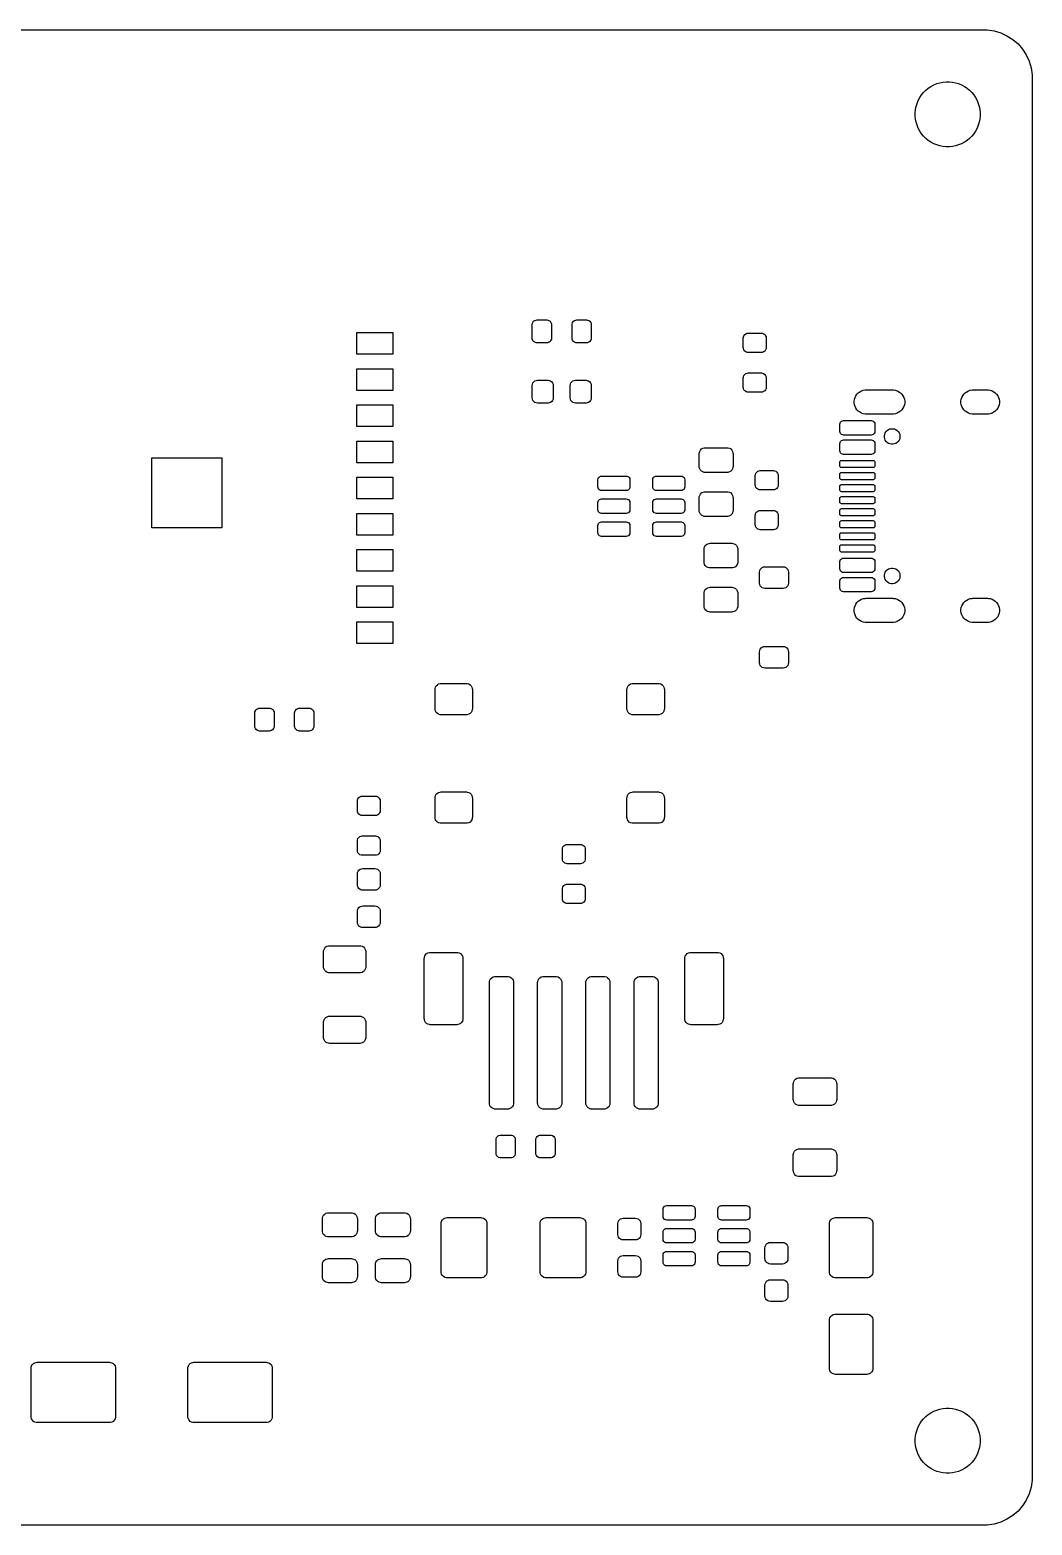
# Model space of a CAD drawing. Header units: millimetres. Extents: x 0 to 80, y 0 to 62.
# Drawn here: x 38.5 to 80, y 0 to 62 of the extents above; entities that cross this region are included whole.
import ezdxf

# ---------------------------------------------------------------- set-up
doc = ezdxf.new("R2010")
doc.units = ezdxf.units.MM
doc.layers.add('MASK_OPEN', color=1, linetype='CONTINUOUS')
doc.layers.add('REFERENCE', color=2, linetype='CONTINUOUS')

msp = doc.modelspace()

# ---------------------------------------------------------------- linework, layer by layer
at = {"layer": 'MASK_OPEN'}
for points in [[(76.6981, 59.8354), (76.828, 59.8095), (76.9548, 59.7711), (77.0772, 59.7204), (77.194, 59.6579), (77.3042, 59.5843), (77.4066, 59.5003), (77.5003, 59.4066), (77.5843, 59.3042), (77.6579, 59.194), (77.7204, 59.0772), (77.7711, 58.9548), (77.8095, 58.828), (77.8354, 58.6981), (77.8484, 58.5662), (77.8484, 58.4338), (77.8354, 58.3019), (77.8095, 58.172), (77.7711, 58.0452), (77.7204, 57.9228), (77.6579, 57.806), (77.5843, 57.6958), (77.5003, 57.5934), (77.4066, 57.4997), (77.3042, 57.4157), (77.194, 57.3421), (77.0772, 57.2796), (76.9548, 57.2289), (76.828, 57.1905), (76.6981, 57.1646), (76.5662, 57.1516), (76.4338, 57.1516), (76.3019, 57.1646), (76.172, 57.1905), (76.0452, 57.2289), (75.9228, 57.2796), (75.806, 57.3421), (75.6958, 57.4157), (75.5934, 57.4997), (75.4997, 57.5934), (75.4157, 57.6958), (75.3421, 57.806), (75.2796, 57.9228), (75.2289, 58.0452), (75.1905, 58.172), (75.1646, 58.3019), (75.1516, 58.4338), (75.1516, 58.5662), (75.1646, 58.6981), (75.1905, 58.828), (75.2289, 58.9548), (75.2796, 59.0772), (75.3421, 59.194), (75.4157, 59.3042), (75.4997, 59.4066), (75.5934, 59.5003), (75.6958, 59.5843), (75.806, 59.6579), (75.9228, 59.7204), (76.0452, 59.7711), (76.172, 59.8095), (76.3019, 59.8354), (76.4338, 59.8484), (76.5662, 59.8484)], [(59.9175, 49.9704), (59.9709, 49.9505), (60.0164, 49.9164), (60.0505, 49.8709), (60.0704, 49.8175), (60.075, 49.775), (60.075, 49.225), (60.0704, 49.1825), (60.0505, 49.1291), (60.0164, 49.0836), (59.9709, 49.0495), (59.9175, 49.0296), (59.875, 49.025), (59.475, 49.025), (59.4325, 49.0296), (59.3792, 49.0495), (59.3336, 49.0836), (59.2995, 49.1291), (59.2796, 49.1825), (59.275, 49.225), (59.275, 49.775), (59.2796, 49.8175), (59.2995, 49.8709), (59.3336, 49.9164), (59.3792, 49.9505), (59.4325, 49.9704), (59.475, 49.975), (59.875, 49.975)], [(61.5675, 49.9704), (61.6208, 49.9505), (61.6664, 49.9164), (61.7005, 49.8709), (61.7204, 49.8175), (61.725, 49.775), (61.725, 49.225), (61.7204, 49.1825), (61.7005, 49.1291), (61.6664, 49.0836), (61.6208, 49.0495), (61.5675, 49.0296), (61.525, 49.025), (61.125, 49.025), (61.0825, 49.0296), (61.0291, 49.0495), (60.9836, 49.0836), (60.9495, 49.1291), (60.9296, 49.1825), (60.925, 49.225), (60.925, 49.775), (60.9296, 49.8175), (60.9495, 49.8709), (60.9836, 49.9164), (61.0291, 49.9505), (61.0825, 49.9704), (61.125, 49.975), (61.525, 49.975)], [(53.5, 48.55), (52, 48.55), (52, 49.45), (53.5, 49.45)], [(68.8175, 49.4204), (68.8708, 49.4005), (68.9164, 49.3664), (68.9505, 49.3208), (68.9704, 49.2675), (68.975, 49.225), (68.975, 48.825), (68.9704, 48.7825), (68.9505, 48.7292), (68.9164, 48.6836), (68.8708, 48.6495), (68.8175, 48.6296), (68.775, 48.625), (68.225, 48.625), (68.1825, 48.6296), (68.1292, 48.6495), (68.0836, 48.6836), (68.0495, 48.7292), (68.0296, 48.7825), (68.025, 48.825), (68.025, 49.225), (68.0296, 49.2675), (68.0495, 49.3208), (68.0836, 49.3664), (68.1292, 49.4005), (68.1825, 49.4204), (68.225, 49.425), (68.775, 49.425)], [(53.5, 47.05), (52, 47.05), (52, 47.95), (53.5, 47.95)], [(68.8175, 47.7704), (68.8708, 47.7505), (68.9164, 47.7164), (68.9505, 47.6709), (68.9704, 47.6175), (68.975, 47.575), (68.975, 47.175), (68.9704, 47.1325), (68.9505, 47.0791), (68.9164, 47.0336), (68.8708, 46.9995), (68.8175, 46.9796), (68.775, 46.975), (68.225, 46.975), (68.1825, 46.9796), (68.1292, 46.9995), (68.0836, 47.0336), (68.0495, 47.0791), (68.0296, 47.1325), (68.025, 47.175), (68.025, 47.575), (68.0296, 47.6175), (68.0495, 47.6709), (68.0836, 47.7164), (68.1292, 47.7505), (68.1825, 47.7704), (68.225, 47.775), (68.775, 47.775)], [(59.983, 47.4688), (60.0385, 47.4469), (60.0859, 47.4109), (60.1219, 47.3635), (60.1438, 47.308), (60.15, 47.2562), (60.15, 46.7438), (60.1438, 46.692), (60.1219, 46.6365), (60.0859, 46.5891), (60.0385, 46.5531), (59.983, 46.5312), (59.9313, 46.525), (59.4938, 46.525), (59.442, 46.5312), (59.3865, 46.5531), (59.3391, 46.5891), (59.3031, 46.6365), (59.2812, 46.692), (59.275, 46.7438), (59.275, 47.2562), (59.2812, 47.308), (59.3031, 47.3635), (59.3391, 47.4109), (59.3865, 47.4469), (59.442, 47.4688), (59.4938, 47.475), (59.9313, 47.475)], [(61.558, 47.4688), (61.6135, 47.4469), (61.6609, 47.4109), (61.6969, 47.3635), (61.7188, 47.308), (61.725, 47.2562), (61.725, 46.7438), (61.7188, 46.692), (61.6969, 46.6365), (61.6609, 46.5891), (61.6135, 46.5531), (61.558, 46.5312), (61.5062, 46.525), (61.0687, 46.525), (61.017, 46.5312), (60.9615, 46.5531), (60.9141, 46.5891), (60.8781, 46.6365), (60.8562, 46.692), (60.85, 46.7438), (60.85, 47.2562), (60.8562, 47.308), (60.8781, 47.3635), (60.9141, 47.4109), (60.9615, 47.4469), (61.017, 47.4688), (61.0687, 47.475), (61.5062, 47.475)], [(74.2592, 47.0685), (74.3367, 47.0562), (74.4113, 47.0319), (74.4812, 46.9963), (74.5447, 46.9502), (74.6002, 46.8947), (74.6463, 46.8312), (74.6819, 46.7613), (74.7062, 46.6867), (74.7185, 46.6092), (74.7185, 46.5308), (74.7062, 46.4533), (74.6819, 46.3787), (74.6463, 46.3088), (74.6002, 46.2453), (74.5447, 46.1898), (74.4812, 46.1437), (74.4113, 46.1081), (74.3367, 46.0838), (74.2592, 46.0715), (74.22, 46.07), (73.12, 46.07), (73.0808, 46.0715), (73.0033, 46.0838), (72.9287, 46.1081), (72.8588, 46.1437), (72.7953, 46.1898), (72.7398, 46.2453), (72.6937, 46.3088), (72.6581, 46.3787), (72.6338, 46.4533), (72.6215, 46.5308), (72.6215, 46.6092), (72.6338, 46.6867), (72.6581, 46.7613), (72.6937, 46.8312), (72.7398, 46.8947), (72.7953, 46.9502), (72.8588, 46.9963), (72.9287, 47.0319), (73.0033, 47.0562), (73.0808, 47.0685), (73.12, 47.07), (74.22, 47.07)], [(78.1892, 47.0685), (78.2667, 47.0562), (78.3413, 47.0319), (78.4112, 46.9963), (78.4747, 46.9502), (78.5302, 46.8947), (78.5763, 46.8312), (78.6119, 46.7613), (78.6362, 46.6867), (78.6485, 46.6092), (78.6485, 46.5308), (78.6362, 46.4533), (78.6119, 46.3787), (78.5763, 46.3088), (78.5302, 46.2453), (78.4747, 46.1898), (78.4112, 46.1437), (78.3413, 46.1081), (78.2667, 46.0838), (78.1892, 46.0715), (78.15, 46.07), (77.55, 46.07), (77.5108, 46.0715), (77.4333, 46.0838), (77.3587, 46.1081), (77.2888, 46.1437), (77.2253, 46.1898), (77.1698, 46.2453), (77.1237, 46.3088), (77.0881, 46.3787), (77.0638, 46.4533), (77.0515, 46.5308), (77.0515, 46.6092), (77.0638, 46.6867), (77.0881, 46.7613), (77.1237, 46.8312), (77.1698, 46.8947), (77.2253, 46.9502), (77.2888, 46.9963), (77.3587, 47.0319), (77.4333, 47.0562), (77.5108, 47.0685), (77.55, 47.07), (78.15, 47.07)], [(53.5, 45.55), (52, 45.55), (52, 46.45), (53.5, 46.45)], [(73.3728, 45.7938), (73.4172, 45.7721), (73.4521, 45.7372), (73.4738, 45.6928), (73.48, 45.65), (73.48, 45.35), (73.4738, 45.3072), (73.4521, 45.2628), (73.4172, 45.2279), (73.3728, 45.2062), (73.33, 45.2), (72.18, 45.2), (72.1372, 45.2062), (72.0928, 45.2279), (72.0579, 45.2628), (72.0362, 45.3072), (72.03, 45.35), (72.03, 45.65), (72.0362, 45.6928), (72.0579, 45.7372), (72.0928, 45.7721), (72.1372, 45.7938), (72.18, 45.8), (73.33, 45.8)], [(74.2943, 45.451), (74.3532, 45.4266), (74.4062, 45.3912), (74.4512, 45.3462), (74.4866, 45.2932), (74.511, 45.2343), (74.5234, 45.1719), (74.5234, 45.1081), (74.511, 45.0457), (74.4866, 44.9868), (74.4512, 44.9338), (74.4062, 44.8888), (74.3532, 44.8534), (74.2943, 44.829), (74.2319, 44.8166), (74.1681, 44.8166), (74.1057, 44.829), (74.0468, 44.8534), (73.9938, 44.8888), (73.9488, 44.9338), (73.9134, 44.9868), (73.889, 45.0457), (73.8766, 45.1081), (73.8766, 45.1719), (73.889, 45.2343), (73.9134, 45.2932), (73.9488, 45.3462), (73.9938, 45.3912), (74.0468, 45.4266), (74.1057, 45.451), (74.1681, 45.4634), (74.2319, 45.4634)], [(53.5, 44.05), (52, 44.05), (52, 44.95), (53.5, 44.95)], [(67.3891, 44.6719), (67.4493, 44.6544), (67.5032, 44.6225), (67.5475, 44.5782), (67.5794, 44.5243), (67.5969, 44.4641), (67.6, 44.425), (67.6, 43.9), (67.5969, 43.8609), (67.5794, 43.8007), (67.5475, 43.7468), (67.5032, 43.7025), (67.4493, 43.6706), (67.3891, 43.6531), (67.35, 43.65), (66.45, 43.65), (66.4109, 43.6531), (66.3507, 43.6706), (66.2968, 43.7025), (66.2525, 43.7468), (66.2206, 43.8007), (66.2031, 43.8609), (66.2, 43.9), (66.2, 44.425), (66.2031, 44.4641), (66.2206, 44.5243), (66.2525, 44.5782), (66.2968, 44.6225), (66.3507, 44.6544), (66.4109, 44.6719), (66.45, 44.675), (67.35, 44.675)], [(73.3728, 44.9938), (73.4172, 44.9721), (73.4521, 44.9372), (73.4738, 44.8928), (73.48, 44.85), (73.48, 44.55), (73.4738, 44.5072), (73.4521, 44.4628), (73.4172, 44.4279), (73.3728, 44.4062), (73.33, 44.4), (72.18, 44.4), (72.1372, 44.4062), (72.0928, 44.4279), (72.0579, 44.4628), (72.0362, 44.5072), (72.03, 44.55), (72.03, 44.85), (72.0362, 44.8928), (72.0579, 44.9372), (72.0928, 44.9721), (72.1372, 44.9938), (72.18, 45), (73.33, 45)], [(46.41, 41.35), (43.51, 41.35), (43.51, 44.25), (46.41, 44.25)], [(73.4337, 44.1443), (73.458, 44.128), (73.4743, 44.1037), (73.48, 44.075), (73.48, 43.925), (73.4743, 43.8963), (73.458, 43.872), (73.4337, 43.8557), (73.405, 43.85), (72.105, 43.85), (72.0763, 43.8557), (72.052, 43.872), (72.0357, 43.8963), (72.03, 43.925), (72.03, 44.075), (72.0357, 44.1037), (72.052, 44.128), (72.0763, 44.1443), (72.105, 44.15), (73.405, 44.15)], [(53.5, 42.55), (52, 42.55), (52, 43.45), (53.5, 43.45)], [(63.2178, 43.4938), (63.2622, 43.4721), (63.2971, 43.4372), (63.3188, 43.3928), (63.325, 43.35), (63.325, 43.05), (63.3188, 43.0072), (63.2971, 42.9628), (63.2622, 42.9279), (63.2178, 42.9062), (63.175, 42.9), (62.15, 42.9), (62.1072, 42.9062), (62.0628, 42.9279), (62.0279, 42.9628), (62.0062, 43.0072), (62, 43.05), (62, 43.35), (62.0062, 43.3928), (62.0279, 43.4372), (62.0628, 43.4721), (62.1072, 43.4938), (62.15, 43.5), (63.175, 43.5)], [(65.4928, 43.4938), (65.5372, 43.4721), (65.5721, 43.4372), (65.5938, 43.3928), (65.6, 43.35), (65.6, 43.05), (65.5938, 43.0072), (65.5721, 42.9628), (65.5372, 42.9279), (65.4928, 42.9062), (65.45, 42.9), (64.425, 42.9), (64.3822, 42.9062), (64.3378, 42.9279), (64.3029, 42.9628), (64.2812, 43.0072), (64.275, 43.05), (64.275, 43.35), (64.2812, 43.3928), (64.3029, 43.4372), (64.3378, 43.4721), (64.3822, 43.4938), (64.425, 43.5), (65.45, 43.5)], [(69.3175, 43.7204), (69.3708, 43.7005), (69.4164, 43.6664), (69.4505, 43.6209), (69.4704, 43.5675), (69.475, 43.525), (69.475, 43.125), (69.4704, 43.0825), (69.4505, 43.0292), (69.4164, 42.9836), (69.3708, 42.9495), (69.3175, 42.9296), (69.275, 42.925), (68.725, 42.925), (68.6825, 42.9296), (68.6292, 42.9495), (68.5836, 42.9836), (68.5495, 43.0292), (68.5296, 43.0825), (68.525, 43.125), (68.525, 43.525), (68.5296, 43.5675), (68.5495, 43.6209), (68.5836, 43.6664), (68.6292, 43.7005), (68.6825, 43.7204), (68.725, 43.725), (69.275, 43.725)], [(73.4337, 43.6443), (73.458, 43.628), (73.4743, 43.6037), (73.48, 43.575), (73.48, 43.425), (73.4743, 43.3963), (73.458, 43.372), (73.4337, 43.3557), (73.405, 43.35), (72.105, 43.35), (72.0763, 43.3557), (72.052, 43.372), (72.0357, 43.3963), (72.03, 43.425), (72.03, 43.575), (72.0357, 43.6037), (72.052, 43.628), (72.0763, 43.6443), (72.105, 43.65), (73.405, 43.65)], [(67.3891, 42.8469), (67.4493, 42.8294), (67.5032, 42.7975), (67.5475, 42.7532), (67.5794, 42.6993), (67.5969, 42.6391), (67.6, 42.6), (67.6, 42.075), (67.5969, 42.0359), (67.5794, 41.9757), (67.5475, 41.9218), (67.5032, 41.8775), (67.4493, 41.8456), (67.3891, 41.8281), (67.35, 41.825), (66.45, 41.825), (66.4109, 41.8281), (66.3507, 41.8456), (66.2968, 41.8775), (66.2525, 41.9218), (66.2206, 41.9757), (66.2031, 42.0359), (66.2, 42.075), (66.2, 42.6), (66.2031, 42.6391), (66.2206, 42.6993), (66.2525, 42.7532), (66.2968, 42.7975), (66.3507, 42.8294), (66.4109, 42.8469), (66.45, 42.85), (67.35, 42.85)], [(73.4337, 43.1443), (73.458, 43.128), (73.4743, 43.1037), (73.48, 43.075), (73.48, 42.925), (73.4743, 42.8963), (73.458, 42.872), (73.4337, 42.8557), (73.405, 42.85), (72.105, 42.85), (72.0763, 42.8557), (72.052, 42.872), (72.0357, 42.8963), (72.03, 42.925), (72.03, 43.075), (72.0357, 43.1037), (72.052, 43.128), (72.0763, 43.1443), (72.105, 43.15), (73.405, 43.15)], [(63.2178, 42.5438), (63.2622, 42.5221), (63.2971, 42.4872), (63.3188, 42.4428), (63.325, 42.4), (63.325, 42.1), (63.3188, 42.0572), (63.2971, 42.0128), (63.2622, 41.9779), (63.2178, 41.9562), (63.175, 41.95), (62.15, 41.95), (62.1072, 41.9562), (62.0628, 41.9779), (62.0279, 42.0128), (62.0062, 42.0572), (62, 42.1), (62, 42.4), (62.0062, 42.4428), (62.0279, 42.4872), (62.0628, 42.5221), (62.1072, 42.5438), (62.15, 42.55), (63.175, 42.55)], [(65.4928, 42.5438), (65.5372, 42.5221), (65.5721, 42.4872), (65.5938, 42.4428), (65.6, 42.4), (65.6, 42.1), (65.5938, 42.0572), (65.5721, 42.0128), (65.5372, 41.9779), (65.4928, 41.9562), (65.45, 41.95), (64.425, 41.95), (64.3822, 41.9562), (64.3378, 41.9779), (64.3029, 42.0128), (64.2812, 42.0572), (64.275, 42.1), (64.275, 42.4), (64.2812, 42.4428), (64.3029, 42.4872), (64.3378, 42.5221), (64.3822, 42.5438), (64.425, 42.55), (65.45, 42.55)], [(73.4337, 42.6443), (73.458, 42.628), (73.4743, 42.6037), (73.48, 42.575), (73.48, 42.425), (73.4743, 42.3963), (73.458, 42.372), (73.4337, 42.3557), (73.405, 42.35), (72.105, 42.35), (72.0763, 42.3557), (72.052, 42.372), (72.0357, 42.3963), (72.03, 42.425), (72.03, 42.575), (72.0357, 42.6037), (72.052, 42.628), (72.0763, 42.6443), (72.105, 42.65), (73.405, 42.65)], [(53.5, 41.05), (52, 41.05), (52, 41.95), (53.5, 41.95)], [(63.2178, 41.5938), (63.2622, 41.5721), (63.2971, 41.5372), (63.3188, 41.4928), (63.325, 41.45), (63.325, 41.15), (63.3188, 41.1072), (63.2971, 41.0628), (63.2622, 41.0279), (63.2178, 41.0062), (63.175, 41), (62.15, 41), (62.1072, 41.0062), (62.0628, 41.0279), (62.0279, 41.0628), (62.0062, 41.1072), (62, 41.15), (62, 41.45), (62.0062, 41.4928), (62.0279, 41.5372), (62.0628, 41.5721), (62.1072, 41.5938), (62.15, 41.6), (63.175, 41.6)], [(65.4928, 41.5938), (65.5372, 41.5721), (65.5721, 41.5372), (65.5938, 41.4928), (65.6, 41.45), (65.6, 41.15), (65.5938, 41.1072), (65.5721, 41.0628), (65.5372, 41.0279), (65.4928, 41.0062), (65.45, 41), (64.425, 41), (64.3822, 41.0062), (64.3378, 41.0279), (64.3029, 41.0628), (64.2812, 41.1072), (64.275, 41.15), (64.275, 41.45), (64.2812, 41.4928), (64.3029, 41.5372), (64.3378, 41.5721), (64.3822, 41.5938), (64.425, 41.6), (65.45, 41.6)], [(69.3175, 42.0704), (69.3708, 42.0505), (69.4164, 42.0164), (69.4505, 41.9708), (69.4704, 41.9175), (69.475, 41.875), (69.475, 41.475), (69.4704, 41.4325), (69.4505, 41.3791), (69.4164, 41.3336), (69.3708, 41.2995), (69.3175, 41.2796), (69.275, 41.275), (68.725, 41.275), (68.6825, 41.2796), (68.6292, 41.2995), (68.5836, 41.3336), (68.5495, 41.3791), (68.5296, 41.4325), (68.525, 41.475), (68.525, 41.875), (68.5296, 41.9175), (68.5495, 41.9708), (68.5836, 42.0164), (68.6292, 42.0505), (68.6825, 42.0704), (68.725, 42.075), (69.275, 42.075)], [(73.4337, 42.1443), (73.458, 42.128), (73.4743, 42.1037), (73.48, 42.075), (73.48, 41.925), (73.4743, 41.8963), (73.458, 41.872), (73.4337, 41.8557), (73.405, 41.85), (72.105, 41.85), (72.0763, 41.8557), (72.052, 41.872), (72.0357, 41.8963), (72.03, 41.925), (72.03, 42.075), (72.0357, 42.1037), (72.052, 42.128), (72.0763, 42.1443), (72.105, 42.15), (73.405, 42.15)], [(73.4337, 41.6443), (73.458, 41.628), (73.4743, 41.6037), (73.48, 41.575), (73.48, 41.425), (73.4743, 41.3963), (73.458, 41.372), (73.4337, 41.3557), (73.405, 41.35), (72.105, 41.35), (72.0763, 41.3557), (72.052, 41.372), (72.0357, 41.3963), (72.03, 41.425), (72.03, 41.575), (72.0357, 41.6037), (72.052, 41.628), (72.0763, 41.6443), (72.105, 41.65), (73.405, 41.65)], [(73.4337, 41.1443), (73.458, 41.128), (73.4743, 41.1037), (73.48, 41.075), (73.48, 40.925), (73.4743, 40.8963), (73.458, 40.872), (73.4337, 40.8557), (73.405, 40.85), (72.105, 40.85), (72.0763, 40.8557), (72.052, 40.872), (72.0357, 40.8963), (72.03, 40.925), (72.03, 41.075), (72.0357, 41.1037), (72.052, 41.128), (72.0763, 41.1443), (72.105, 41.15), (73.405, 41.15)], [(53.5, 39.55), (52, 39.55), (52, 40.45), (53.5, 40.45)], [(67.5891, 40.7094), (67.6493, 40.6919), (67.7032, 40.66), (67.7475, 40.6157), (67.7794, 40.5618), (67.7969, 40.5016), (67.8, 40.4625), (67.8, 39.9375), (67.7969, 39.8984), (67.7794, 39.8382), (67.7475, 39.7843), (67.7032, 39.74), (67.6493, 39.7081), (67.5891, 39.6906), (67.55, 39.6875), (66.65, 39.6875), (66.6109, 39.6906), (66.5507, 39.7081), (66.4968, 39.74), (66.4525, 39.7843), (66.4206, 39.8382), (66.4031, 39.8984), (66.4, 39.9375), (66.4, 40.4625), (66.4031, 40.5016), (66.4206, 40.5618), (66.4525, 40.6157), (66.4968, 40.66), (66.5507, 40.6919), (66.6109, 40.7094), (66.65, 40.7125), (67.55, 40.7125)], [(73.4337, 40.6443), (73.458, 40.628), (73.4743, 40.6037), (73.48, 40.575), (73.48, 40.425), (73.4743, 40.3963), (73.458, 40.372), (73.4337, 40.3557), (73.405, 40.35), (72.105, 40.35), (72.0763, 40.3557), (72.052, 40.372), (72.0357, 40.3963), (72.03, 40.425), (72.03, 40.575), (72.0357, 40.6037), (72.052, 40.628), (72.0763, 40.6443), (72.105, 40.65), (73.405, 40.65)], [(69.7332, 39.7298), (69.7875, 39.7074), (69.8341, 39.6716), (69.8699, 39.625), (69.8923, 39.5707), (69.9, 39.5125), (69.9, 39.0625), (69.8923, 39.0043), (69.8699, 38.95), (69.8341, 38.9034), (69.7875, 38.8676), (69.7332, 38.8452), (69.675, 38.8375), (68.925, 38.8375), (68.8668, 38.8452), (68.8125, 38.8676), (68.7659, 38.9034), (68.7301, 38.95), (68.7077, 39.0043), (68.7, 39.0625), (68.7, 39.5125), (68.7077, 39.5707), (68.7301, 39.625), (68.7659, 39.6716), (68.8125, 39.7074), (68.8668, 39.7298), (68.925, 39.7375), (69.675, 39.7375)], [(73.3728, 40.0938), (73.4172, 40.0721), (73.4521, 40.0372), (73.4738, 39.9928), (73.48, 39.95), (73.48, 39.65), (73.4738, 39.6072), (73.4521, 39.5628), (73.4172, 39.5279), (73.3728, 39.5062), (73.33, 39.5), (72.18, 39.5), (72.1372, 39.5062), (72.0928, 39.5279), (72.0579, 39.5628), (72.0362, 39.6072), (72.03, 39.65), (72.03, 39.95), (72.0362, 39.9928), (72.0579, 40.0372), (72.0928, 40.0721), (72.1372, 40.0938), (72.18, 40.1), (73.33, 40.1)], [(74.2943, 39.671), (74.3532, 39.6466), (74.4062, 39.6112), (74.4512, 39.5662), (74.4866, 39.5132), (74.511, 39.4543), (74.5234, 39.3919), (74.5234, 39.3281), (74.511, 39.2657), (74.4866, 39.2068), (74.4512, 39.1538), (74.4062, 39.1088), (74.3532, 39.0734), (74.2943, 39.049), (74.2319, 39.0366), (74.1681, 39.0366), (74.1057, 39.049), (74.0468, 39.0734), (73.9938, 39.1088), (73.9488, 39.1538), (73.9134, 39.2068), (73.889, 39.2657), (73.8766, 39.3281), (73.8766, 39.3919), (73.889, 39.4543), (73.9134, 39.5132), (73.9488, 39.5662), (73.9938, 39.6112), (74.0468, 39.6466), (74.1057, 39.671), (74.1681, 39.6834), (74.2319, 39.6834)], [(73.3728, 39.2938), (73.4172, 39.2721), (73.4521, 39.2372), (73.4738, 39.1928), (73.48, 39.15), (73.48, 38.85), (73.4738, 38.8072), (73.4521, 38.7628), (73.4172, 38.7279), (73.3728, 38.7062), (73.33, 38.7), (72.18, 38.7), (72.1372, 38.7062), (72.0928, 38.7279), (72.0579, 38.7628), (72.0362, 38.8072), (72.03, 38.85), (72.03, 39.15), (72.0362, 39.1928), (72.0579, 39.2372), (72.0928, 39.2721), (72.1372, 39.2938), (72.18, 39.3), (73.33, 39.3)], [(53.5, 38.05), (52, 38.05), (52, 38.95), (53.5, 38.95)], [(67.5891, 38.8844), (67.6493, 38.8669), (67.7032, 38.835), (67.7475, 38.7907), (67.7794, 38.7368), (67.7969, 38.6766), (67.8, 38.6375), (67.8, 38.1125), (67.7969, 38.0734), (67.7794, 38.0132), (67.7475, 37.9593), (67.7032, 37.915), (67.6493, 37.8831), (67.5891, 37.8656), (67.55, 37.8625), (66.65, 37.8625), (66.6109, 37.8656), (66.5507, 37.8831), (66.4968, 37.915), (66.4525, 37.9593), (66.4206, 38.0132), (66.4031, 38.0734), (66.4, 38.1125), (66.4, 38.6375), (66.4031, 38.6766), (66.4206, 38.7368), (66.4525, 38.7907), (66.4968, 38.835), (66.5507, 38.8669), (66.6109, 38.8844), (66.65, 38.8875), (67.55, 38.8875)], [(74.2592, 38.4285), (74.3367, 38.4162), (74.4113, 38.3919), (74.4812, 38.3563), (74.5447, 38.3102), (74.6002, 38.2547), (74.6463, 38.1912), (74.6819, 38.1213), (74.7062, 38.0467), (74.7185, 37.9692), (74.7185, 37.8908), (74.7062, 37.8133), (74.6819, 37.7387), (74.6463, 37.6688), (74.6002, 37.6053), (74.5447, 37.5498), (74.4812, 37.5037), (74.4113, 37.4681), (74.3367, 37.4438), (74.2592, 37.4315), (74.22, 37.43), (73.12, 37.43), (73.0808, 37.4315), (73.0033, 37.4438), (72.9287, 37.4681), (72.8588, 37.5037), (72.7953, 37.5498), (72.7398, 37.6053), (72.6937, 37.6688), (72.6581, 37.7387), (72.6338, 37.8133), (72.6215, 37.8908), (72.6215, 37.9692), (72.6338, 38.0467), (72.6581, 38.1213), (72.6937, 38.1912), (72.7398, 38.2547), (72.7953, 38.3102), (72.8588, 38.3563), (72.9287, 38.3919), (73.0033, 38.4162), (73.0808, 38.4285), (73.12, 38.43), (74.22, 38.43)], [(78.1892, 38.4285), (78.2667, 38.4162), (78.3413, 38.3919), (78.4112, 38.3563), (78.4747, 38.3102), (78.5302, 38.2547), (78.5763, 38.1912), (78.6119, 38.1213), (78.6362, 38.0467), (78.6485, 37.9692), (78.6485, 37.8908), (78.6362, 37.8133), (78.6119, 37.7387), (78.5763, 37.6688), (78.5302, 37.6053), (78.4747, 37.5498), (78.4112, 37.5037), (78.3413, 37.4681), (78.2667, 37.4438), (78.1892, 37.4315), (78.15, 37.43), (77.55, 37.43), (77.5108, 37.4315), (77.4333, 37.4438), (77.3587, 37.4681), (77.2888, 37.5037), (77.2253, 37.5498), (77.1698, 37.6053), (77.1237, 37.6688), (77.0881, 37.7387), (77.0638, 37.8133), (77.0515, 37.8908), (77.0515, 37.9692), (77.0638, 38.0467), (77.0881, 38.1213), (77.1237, 38.1912), (77.1698, 38.2547), (77.2253, 38.3102), (77.2888, 38.3563), (77.3587, 38.3919), (77.4333, 38.4162), (77.5108, 38.4285), (77.55, 38.43), (78.15, 38.43)], [(53.5, 36.55), (52, 36.55), (52, 37.45), (53.5, 37.45)], [(69.7332, 36.4298), (69.7875, 36.4074), (69.8341, 36.3716), (69.8699, 36.325), (69.8923, 36.2707), (69.9, 36.2125), (69.9, 35.7625), (69.8923, 35.7043), (69.8699, 35.65), (69.8341, 35.6034), (69.7875, 35.5676), (69.7332, 35.5452), (69.675, 35.5375), (68.925, 35.5375), (68.8668, 35.5452), (68.8125, 35.5676), (68.7659, 35.6034), (68.7301, 35.65), (68.7077, 35.7043), (68.7, 35.7625), (68.7, 36.2125), (68.7077, 36.2707), (68.7301, 36.325), (68.7659, 36.3716), (68.8125, 36.4074), (68.8668, 36.4298), (68.925, 36.4375), (69.675, 36.4375)], [(56.5841, 34.8969), (56.6443, 34.8794), (56.6982, 34.8475), (56.7425, 34.8032), (56.7744, 34.7493), (56.7919, 34.6891), (56.795, 34.65), (56.795, 33.85), (56.7919, 33.8109), (56.7744, 33.7507), (56.7425, 33.6968), (56.6982, 33.6525), (56.6443, 33.6206), (56.5841, 33.6031), (56.545, 33.6), (55.495, 33.6), (55.4559, 33.6031), (55.3957, 33.6206), (55.3418, 33.6525), (55.2975, 33.6968), (55.2656, 33.7507), (55.2481, 33.8109), (55.245, 33.85), (55.245, 34.65), (55.2481, 34.6891), (55.2656, 34.7493), (55.2975, 34.8032), (55.3418, 34.8475), (55.3957, 34.8794), (55.4559, 34.8969), (55.495, 34.9), (56.545, 34.9)], [(64.5441, 34.8969), (64.6043, 34.8794), (64.6582, 34.8475), (64.7025, 34.8032), (64.7344, 34.7493), (64.7519, 34.6891), (64.755, 34.65), (64.755, 33.85), (64.7519, 33.8109), (64.7344, 33.7507), (64.7025, 33.6968), (64.6582, 33.6525), (64.6043, 33.6206), (64.5441, 33.6031), (64.505, 33.6), (63.455, 33.6), (63.4159, 33.6031), (63.3557, 33.6206), (63.3018, 33.6525), (63.2575, 33.6968), (63.2256, 33.7507), (63.2081, 33.8109), (63.205, 33.85), (63.205, 34.65), (63.2081, 34.6891), (63.2256, 34.7493), (63.2575, 34.8032), (63.3018, 34.8475), (63.3557, 34.8794), (63.4159, 34.8969), (63.455, 34.9), (64.505, 34.9)], [(48.4175, 33.8704), (48.4709, 33.8505), (48.5164, 33.8164), (48.5505, 33.7708), (48.5704, 33.7175), (48.575, 33.675), (48.575, 33.125), (48.5704, 33.0825), (48.5505, 33.0291), (48.5164, 32.9836), (48.4709, 32.9495), (48.4175, 32.9296), (48.375, 32.925), (47.975, 32.925), (47.9325, 32.9296), (47.8792, 32.9495), (47.8336, 32.9836), (47.7995, 33.0291), (47.7796, 33.0825), (47.775, 33.125), (47.775, 33.675), (47.7796, 33.7175), (47.7995, 33.7708), (47.8336, 33.8164), (47.8792, 33.8505), (47.9325, 33.8704), (47.975, 33.875), (48.375, 33.875)], [(50.0675, 33.8704), (50.1208, 33.8505), (50.1664, 33.8164), (50.2005, 33.7708), (50.2204, 33.7175), (50.225, 33.675), (50.225, 33.125), (50.2204, 33.0825), (50.2005, 33.0291), (50.1664, 32.9836), (50.1208, 32.9495), (50.0675, 32.9296), (50.025, 32.925), (49.625, 32.925), (49.5825, 32.9296), (49.5291, 32.9495), (49.4836, 32.9836), (49.4495, 33.0291), (49.4296, 33.0825), (49.425, 33.125), (49.425, 33.675), (49.4296, 33.7175), (49.4495, 33.7708), (49.4836, 33.8164), (49.5291, 33.8505), (49.5825, 33.8704), (49.625, 33.875), (50.025, 33.875)], [(56.5841, 30.3969), (56.6443, 30.3794), (56.6982, 30.3475), (56.7425, 30.3032), (56.7744, 30.2493), (56.7919, 30.1891), (56.795, 30.15), (56.795, 29.35), (56.7919, 29.3109), (56.7744, 29.2507), (56.7425, 29.1968), (56.6982, 29.1525), (56.6443, 29.1206), (56.5841, 29.1031), (56.545, 29.1), (55.495, 29.1), (55.4559, 29.1031), (55.3957, 29.1206), (55.3418, 29.1525), (55.2975, 29.1968), (55.2656, 29.2507), (55.2481, 29.3109), (55.245, 29.35), (55.245, 30.15), (55.2481, 30.1891), (55.2656, 30.2493), (55.2975, 30.3032), (55.3418, 30.3475), (55.3957, 30.3794), (55.4559, 30.3969), (55.495, 30.4), (56.545, 30.4)], [(64.5441, 30.3969), (64.6043, 30.3794), (64.6582, 30.3475), (64.7025, 30.3032), (64.7344, 30.2493), (64.7519, 30.1891), (64.755, 30.15), (64.755, 29.35), (64.7519, 29.3109), (64.7344, 29.2507), (64.7025, 29.1968), (64.6582, 29.1525), (64.6043, 29.1206), (64.5441, 29.1031), (64.505, 29.1), (63.455, 29.1), (63.4159, 29.1031), (63.3557, 29.1206), (63.3018, 29.1525), (63.2575, 29.1968), (63.2256, 29.2507), (63.2081, 29.3109), (63.205, 29.35), (63.205, 30.15), (63.2081, 30.1891), (63.2256, 30.2493), (63.2575, 30.3032), (63.3018, 30.3475), (63.3557, 30.3794), (63.4159, 30.3969), (63.455, 30.4), (64.505, 30.4)], [(52.8175, 30.2204), (52.8708, 30.2005), (52.9164, 30.1664), (52.9505, 30.1208), (52.9704, 30.0675), (52.975, 30.025), (52.975, 29.625), (52.9704, 29.5825), (52.9505, 29.5291), (52.9164, 29.4836), (52.8708, 29.4495), (52.8175, 29.4296), (52.775, 29.425), (52.225, 29.425), (52.1825, 29.4296), (52.1292, 29.4495), (52.0836, 29.4836), (52.0495, 29.5291), (52.0296, 29.5825), (52.025, 29.625), (52.025, 30.025), (52.0296, 30.0675), (52.0495, 30.1208), (52.0836, 30.1664), (52.1292, 30.2005), (52.1825, 30.2204), (52.225, 30.225), (52.775, 30.225)], [(52.8175, 28.5704), (52.8708, 28.5505), (52.9164, 28.5164), (52.9505, 28.4709), (52.9704, 28.4175), (52.975, 28.375), (52.975, 27.975), (52.9704, 27.9325), (52.9505, 27.8792), (52.9164, 27.8336), (52.8708, 27.7995), (52.8175, 27.7796), (52.775, 27.775), (52.225, 27.775), (52.1825, 27.7796), (52.1292, 27.7995), (52.0836, 27.8336), (52.0495, 27.8792), (52.0296, 27.9325), (52.025, 27.975), (52.025, 28.375), (52.0296, 28.4175), (52.0495, 28.4709), (52.0836, 28.5164), (52.1292, 28.5505), (52.1825, 28.5704), (52.225, 28.575), (52.775, 28.575)], [(61.3175, 28.2204), (61.3708, 28.2005), (61.4164, 28.1664), (61.4505, 28.1208), (61.4704, 28.0675), (61.475, 28.025), (61.475, 27.625), (61.4704, 27.5825), (61.4505, 27.5291), (61.4164, 27.4836), (61.3708, 27.4495), (61.3175, 27.4296), (61.275, 27.425), (60.725, 27.425), (60.6825, 27.4296), (60.6292, 27.4495), (60.5836, 27.4836), (60.5495, 27.5291), (60.5296, 27.5825), (60.525, 27.625), (60.525, 28.025), (60.5296, 28.0675), (60.5495, 28.1208), (60.5836, 28.1664), (60.6292, 28.2005), (60.6825, 28.2204), (60.725, 28.225), (61.275, 28.225)], [(52.8082, 27.2173), (52.8625, 27.1949), (52.9091, 27.1591), (52.9449, 27.1125), (52.9673, 27.0582), (52.975, 27), (52.975, 26.55), (52.9673, 26.4918), (52.9449, 26.4375), (52.9091, 26.3909), (52.8625, 26.3551), (52.8082, 26.3327), (52.75, 26.325), (52.25, 26.325), (52.1918, 26.3327), (52.1375, 26.3551), (52.0909, 26.3909), (52.0551, 26.4375), (52.0327, 26.4918), (52.025, 26.55), (52.025, 27), (52.0327, 27.0582), (52.0551, 27.1125), (52.0909, 27.1591), (52.1375, 27.1949), (52.1918, 27.2173), (52.25, 27.225), (52.75, 27.225)], [(61.3175, 26.5704), (61.3708, 26.5505), (61.4164, 26.5164), (61.4505, 26.4709), (61.4704, 26.4175), (61.475, 26.375), (61.475, 25.975), (61.4704, 25.9325), (61.4505, 25.8792), (61.4164, 25.8336), (61.3708, 25.7995), (61.3175, 25.7796), (61.275, 25.775), (60.725, 25.775), (60.6825, 25.7796), (60.6292, 25.7995), (60.5836, 25.8336), (60.5495, 25.8792), (60.5296, 25.9325), (60.525, 25.975), (60.525, 26.375), (60.5296, 26.4175), (60.5495, 26.4709), (60.5836, 26.5164), (60.6292, 26.5505), (60.6825, 26.5704), (60.725, 26.575), (61.275, 26.575)], [(52.8082, 25.6673), (52.8625, 25.6449), (52.9091, 25.6091), (52.9449, 25.5625), (52.9673, 25.5082), (52.975, 25.45), (52.975, 25), (52.9673, 24.9418), (52.9449, 24.8875), (52.9091, 24.8409), (52.8625, 24.8051), (52.8082, 24.7827), (52.75, 24.775), (52.25, 24.775), (52.1918, 24.7827), (52.1375, 24.8051), (52.0909, 24.8409), (52.0551, 24.8875), (52.0327, 24.9418), (52.025, 25), (52.025, 25.45), (52.0327, 25.5082), (52.0551, 25.5625), (52.0909, 25.6091), (52.1375, 25.6449), (52.1918, 25.6673), (52.25, 25.675), (52.75, 25.675)], [(52.1641, 24.0219), (52.2243, 24.0044), (52.2782, 23.9725), (52.3225, 23.9282), (52.3544, 23.8743), (52.3719, 23.8141), (52.375, 23.775), (52.375, 23.15), (52.3719, 23.1109), (52.3544, 23.0507), (52.3225, 22.9968), (52.2782, 22.9525), (52.2243, 22.9206), (52.1641, 22.9031), (52.125, 22.9), (50.875, 22.9), (50.8359, 22.9031), (50.7757, 22.9206), (50.7218, 22.9525), (50.6775, 22.9968), (50.6456, 23.0507), (50.6281, 23.1109), (50.625, 23.15), (50.625, 23.775), (50.6281, 23.8141), (50.6456, 23.8743), (50.6775, 23.9282), (50.7218, 23.9725), (50.7757, 24.0044), (50.8359, 24.0219), (50.875, 24.025), (52.125, 24.025)], [(56.1891, 23.7469), (56.2493, 23.7294), (56.3032, 23.6975), (56.3475, 23.6532), (56.3794, 23.5993), (56.3969, 23.5391), (56.4, 23.5), (56.4, 21), (56.3969, 20.9609), (56.3794, 20.9007), (56.3475, 20.8468), (56.3032, 20.8025), (56.2493, 20.7706), (56.1891, 20.7531), (56.15, 20.75), (55.05, 20.75), (55.0109, 20.7531), (54.9507, 20.7706), (54.8968, 20.8025), (54.8525, 20.8468), (54.8206, 20.9007), (54.8031, 20.9609), (54.8, 21), (54.8, 23.5), (54.8031, 23.5391), (54.8206, 23.5993), (54.8525, 23.6532), (54.8968, 23.6975), (54.9507, 23.7294), (55.0109, 23.7469), (55.05, 23.75), (56.15, 23.75)], [(66.9891, 23.7469), (67.0493, 23.7294), (67.1032, 23.6975), (67.1475, 23.6532), (67.1794, 23.5993), (67.1969, 23.5391), (67.2, 23.5), (67.2, 21), (67.1969, 20.9609), (67.1794, 20.9007), (67.1475, 20.8468), (67.1032, 20.8025), (67.0493, 20.7706), (66.9891, 20.7531), (66.95, 20.75), (65.85, 20.75), (65.8109, 20.7531), (65.7507, 20.7706), (65.6968, 20.8025), (65.6525, 20.8468), (65.6206, 20.9007), (65.6031, 20.9609), (65.6, 21), (65.6, 23.5), (65.6031, 23.5391), (65.6206, 23.5993), (65.6525, 23.6532), (65.6968, 23.6975), (65.7507, 23.7294), (65.8109, 23.7469), (65.85, 23.75), (66.95, 23.75)], [(58.2891, 22.7469), (58.3493, 22.7294), (58.4032, 22.6975), (58.4475, 22.6532), (58.4794, 22.5993), (58.4969, 22.5391), (58.5, 22.5), (58.5, 17.5), (58.4969, 17.4609), (58.4794, 17.4007), (58.4475, 17.3468), (58.4032, 17.3025), (58.3493, 17.2706), (58.2891, 17.2531), (58.25, 17.25), (57.75, 17.25), (57.7109, 17.2531), (57.6507, 17.2706), (57.5968, 17.3025), (57.5525, 17.3468), (57.5206, 17.4007), (57.5031, 17.4609), (57.5, 17.5), (57.5, 22.5), (57.5031, 22.5391), (57.5206, 22.5993), (57.5525, 22.6532), (57.5968, 22.6975), (57.6507, 22.7294), (57.7109, 22.7469), (57.75, 22.75), (58.25, 22.75)], [(60.2891, 22.7469), (60.3493, 22.7294), (60.4032, 22.6975), (60.4475, 22.6532), (60.4794, 22.5993), (60.4969, 22.5391), (60.5, 22.5), (60.5, 17.5), (60.4969, 17.4609), (60.4794, 17.4007), (60.4475, 17.3468), (60.4032, 17.3025), (60.3493, 17.2706), (60.2891, 17.2531), (60.25, 17.25), (59.75, 17.25), (59.7109, 17.2531), (59.6507, 17.2706), (59.5968, 17.3025), (59.5525, 17.3468), (59.5206, 17.4007), (59.5031, 17.4609), (59.5, 17.5), (59.5, 22.5), (59.5031, 22.5391), (59.5206, 22.5993), (59.5525, 22.6532), (59.5968, 22.6975), (59.6507, 22.7294), (59.7109, 22.7469), (59.75, 22.75), (60.25, 22.75)], [(62.2891, 22.7469), (62.3493, 22.7294), (62.4032, 22.6975), (62.4475, 22.6532), (62.4794, 22.5993), (62.4969, 22.5391), (62.5, 22.5), (62.5, 17.5), (62.4969, 17.4609), (62.4794, 17.4007), (62.4475, 17.3468), (62.4032, 17.3025), (62.3493, 17.2706), (62.2891, 17.2531), (62.25, 17.25), (61.75, 17.25), (61.7109, 17.2531), (61.6507, 17.2706), (61.5968, 17.3025), (61.5525, 17.3468), (61.5206, 17.4007), (61.5031, 17.4609), (61.5, 17.5), (61.5, 22.5), (61.5031, 22.5391), (61.5206, 22.5993), (61.5525, 22.6532), (61.5968, 22.6975), (61.6507, 22.7294), (61.7109, 22.7469), (61.75, 22.75), (62.25, 22.75)], [(64.2891, 22.7469), (64.3493, 22.7294), (64.4032, 22.6975), (64.4475, 22.6532), (64.4794, 22.5993), (64.4969, 22.5391), (64.5, 22.5), (64.5, 17.5), (64.4969, 17.4609), (64.4794, 17.4007), (64.4475, 17.3468), (64.4032, 17.3025), (64.3493, 17.2706), (64.2891, 17.2531), (64.25, 17.25), (63.75, 17.25), (63.7109, 17.2531), (63.6507, 17.2706), (63.5968, 17.3025), (63.5525, 17.3468), (63.5206, 17.4007), (63.5031, 17.4609), (63.5, 17.5), (63.5, 22.5), (63.5031, 22.5391), (63.5206, 22.5993), (63.5525, 22.6532), (63.5968, 22.6975), (63.6507, 22.7294), (63.7109, 22.7469), (63.75, 22.75), (64.25, 22.75)], [(52.1641, 21.0969), (52.2243, 21.0794), (52.2782, 21.0475), (52.3225, 21.0032), (52.3544, 20.9493), (52.3719, 20.8891), (52.375, 20.85), (52.375, 20.225), (52.3719, 20.1859), (52.3544, 20.1257), (52.3225, 20.0718), (52.2782, 20.0275), (52.2243, 19.9956), (52.1641, 19.9781), (52.125, 19.975), (50.875, 19.975), (50.8359, 19.9781), (50.7757, 19.9956), (50.7218, 20.0275), (50.6775, 20.0718), (50.6456, 20.1257), (50.6281, 20.1859), (50.625, 20.225), (50.625, 20.85), (50.6281, 20.8891), (50.6456, 20.9493), (50.6775, 21.0032), (50.7218, 21.0475), (50.7757, 21.0794), (50.8359, 21.0969), (50.875, 21.1), (52.125, 21.1)], [(71.6891, 18.5469), (71.7493, 18.5294), (71.8032, 18.4975), (71.8475, 18.4532), (71.8794, 18.3993), (71.8969, 18.3391), (71.9, 18.3), (71.9, 17.65), (71.8969, 17.6109), (71.8794, 17.5507), (71.8475, 17.4968), (71.8032, 17.4525), (71.7493, 17.4206), (71.6891, 17.4031), (71.65, 17.4), (70.35, 17.4), (70.3109, 17.4031), (70.2507, 17.4206), (70.1968, 17.4525), (70.1525, 17.4968), (70.1206, 17.5507), (70.1031, 17.6109), (70.1, 17.65), (70.1, 18.3), (70.1031, 18.3391), (70.1206, 18.3993), (70.1525, 18.4532), (70.1968, 18.4975), (70.2507, 18.5294), (70.3109, 18.5469), (70.35, 18.55), (71.65, 18.55)], [(58.4175, 16.1704), (58.4709, 16.1505), (58.5164, 16.1164), (58.5505, 16.0709), (58.5704, 16.0175), (58.575, 15.975), (58.575, 15.425), (58.5704, 15.3825), (58.5505, 15.3291), (58.5164, 15.2836), (58.4709, 15.2495), (58.4175, 15.2296), (58.375, 15.225), (57.975, 15.225), (57.9325, 15.2296), (57.8792, 15.2495), (57.8336, 15.2836), (57.7995, 15.3291), (57.7796, 15.3825), (57.775, 15.425), (57.775, 15.975), (57.7796, 16.0175), (57.7995, 16.0709), (57.8336, 16.1164), (57.8792, 16.1505), (57.9325, 16.1704), (57.975, 16.175), (58.375, 16.175)], [(60.0675, 16.1704), (60.1208, 16.1505), (60.1664, 16.1164), (60.2005, 16.0709), (60.2204, 16.0175), (60.225, 15.975), (60.225, 15.425), (60.2204, 15.3825), (60.2005, 15.3291), (60.1664, 15.2836), (60.1208, 15.2495), (60.0675, 15.2296), (60.025, 15.225), (59.625, 15.225), (59.5825, 15.2296), (59.5291, 15.2495), (59.4836, 15.2836), (59.4495, 15.3291), (59.4296, 15.3825), (59.425, 15.425), (59.425, 15.975), (59.4296, 16.0175), (59.4495, 16.0709), (59.4836, 16.1164), (59.5291, 16.1505), (59.5825, 16.1704), (59.625, 16.175), (60.025, 16.175)], [(71.6891, 15.5969), (71.7493, 15.5794), (71.8032, 15.5475), (71.8475, 15.5032), (71.8794, 15.4493), (71.8969, 15.3891), (71.9, 15.35), (71.9, 14.7), (71.8969, 14.6609), (71.8794, 14.6007), (71.8475, 14.5468), (71.8032, 14.5025), (71.7493, 14.4706), (71.6891, 14.4531), (71.65, 14.45), (70.35, 14.45), (70.3109, 14.4531), (70.2507, 14.4706), (70.1968, 14.5025), (70.1525, 14.5468), (70.1206, 14.6007), (70.1031, 14.6609), (70.1, 14.7), (70.1, 15.35), (70.1031, 15.3891), (70.1206, 15.4493), (70.1525, 15.5032), (70.1968, 15.5475), (70.2507, 15.5794), (70.3109, 15.5969), (70.35, 15.6), (71.65, 15.6)], [(65.9178, 13.2438), (65.9622, 13.2221), (65.9971, 13.1872), (66.0188, 13.1428), (66.025, 13.1), (66.025, 12.8), (66.0188, 12.7572), (65.9971, 12.7128), (65.9622, 12.6779), (65.9178, 12.6562), (65.875, 12.65), (64.85, 12.65), (64.8072, 12.6562), (64.7628, 12.6779), (64.7279, 12.7128), (64.7062, 12.7572), (64.7, 12.8), (64.7, 13.1), (64.7062, 13.1428), (64.7279, 13.1872), (64.7628, 13.2221), (64.8072, 13.2438), (64.85, 13.25), (65.875, 13.25)], [(68.1928, 13.2438), (68.2372, 13.2221), (68.2721, 13.1872), (68.2938, 13.1428), (68.3, 13.1), (68.3, 12.8), (68.2938, 12.7572), (68.2721, 12.7128), (68.2372, 12.6779), (68.1928, 12.6562), (68.15, 12.65), (67.125, 12.65), (67.0822, 12.6562), (67.0378, 12.6779), (67.0029, 12.7128), (66.9812, 12.7572), (66.975, 12.8), (66.975, 13.1), (66.9812, 13.1428), (67.0029, 13.1872), (67.0378, 13.2221), (67.0822, 13.2438), (67.125, 13.25), (68.15, 13.25)], [(51.8141, 12.9469), (51.8743, 12.9294), (51.9282, 12.8975), (51.9725, 12.8532), (52.0044, 12.7993), (52.0219, 12.7391), (52.025, 12.7), (52.025, 12.2), (52.0219, 12.1609), (52.0044, 12.1007), (51.9725, 12.0468), (51.9282, 12.0025), (51.8743, 11.9706), (51.8141, 11.9531), (51.775, 11.95), (50.825, 11.95), (50.7859, 11.9531), (50.7257, 11.9706), (50.6718, 12.0025), (50.6275, 12.0468), (50.5956, 12.1007), (50.5781, 12.1609), (50.575, 12.2), (50.575, 12.7), (50.5781, 12.7391), (50.5956, 12.7993), (50.6275, 12.8532), (50.6718, 12.8975), (50.7257, 12.9294), (50.7859, 12.9469), (50.825, 12.95), (51.775, 12.95)], [(54.0141, 12.9469), (54.0743, 12.9294), (54.1282, 12.8975), (54.1725, 12.8532), (54.2044, 12.7993), (54.2219, 12.7391), (54.225, 12.7), (54.225, 12.2), (54.2219, 12.1609), (54.2044, 12.1007), (54.1725, 12.0468), (54.1282, 12.0025), (54.0743, 11.9706), (54.0141, 11.9531), (53.975, 11.95), (53.025, 11.95), (52.9859, 11.9531), (52.9257, 11.9706), (52.8718, 12.0025), (52.8275, 12.0468), (52.7956, 12.1007), (52.7781, 12.1609), (52.775, 12.2), (52.775, 12.7), (52.7781, 12.7391), (52.7956, 12.7993), (52.8275, 12.8532), (52.8718, 12.8975), (52.9257, 12.9294), (52.9859, 12.9469), (53.025, 12.95), (53.975, 12.95)], [(57.1891, 12.7469), (57.2493, 12.7294), (57.3032, 12.6975), (57.3475, 12.6532), (57.3794, 12.5993), (57.3969, 12.5391), (57.4, 12.5), (57.4, 10.5), (57.3969, 10.4609), (57.3794, 10.4007), (57.3475, 10.3468), (57.3032, 10.3025), (57.2493, 10.2706), (57.1891, 10.2531), (57.15, 10.25), (55.75, 10.25), (55.7109, 10.2531), (55.6507, 10.2706), (55.5968, 10.3025), (55.5525, 10.3468), (55.5206, 10.4007), (55.5031, 10.4609), (55.5, 10.5), (55.5, 12.5), (55.5031, 12.5391), (55.5206, 12.5993), (55.5525, 12.6532), (55.5968, 12.6975), (55.6507, 12.7294), (55.7109, 12.7469), (55.75, 12.75), (57.15, 12.75)], [(61.2891, 12.7469), (61.3493, 12.7294), (61.4032, 12.6975), (61.4475, 12.6532), (61.4794, 12.5993), (61.4969, 12.5391), (61.5, 12.5), (61.5, 10.5), (61.4969, 10.4609), (61.4794, 10.4007), (61.4475, 10.3468), (61.4032, 10.3025), (61.3493, 10.2706), (61.2891, 10.2531), (61.25, 10.25), (59.85, 10.25), (59.8109, 10.2531), (59.7507, 10.2706), (59.6968, 10.3025), (59.6525, 10.3468), (59.6206, 10.4007), (59.6031, 10.4609), (59.6, 10.5), (59.6, 12.5), (59.6031, 12.5391), (59.6206, 12.5993), (59.6525, 12.6532), (59.6968, 12.6975), (59.7507, 12.7294), (59.8109, 12.7469), (59.85, 12.75), (61.25, 12.75)], [(63.6082, 12.7173), (63.6625, 12.6949), (63.7091, 12.6591), (63.7449, 12.6125), (63.7673, 12.5582), (63.775, 12.5), (63.775, 12.05), (63.7673, 11.9918), (63.7449, 11.9375), (63.7091, 11.8909), (63.6625, 11.8551), (63.6082, 11.8327), (63.55, 11.825), (63.05, 11.825), (62.9918, 11.8327), (62.9375, 11.8551), (62.8909, 11.8909), (62.8551, 11.9375), (62.8327, 11.9918), (62.825, 12.05), (62.825, 12.5), (62.8327, 12.5582), (62.8551, 12.6125), (62.8909, 12.6591), (62.9375, 12.6949), (62.9918, 12.7173), (63.05, 12.725), (63.55, 12.725)], [(73.1891, 12.7469), (73.2493, 12.7294), (73.3032, 12.6975), (73.3475, 12.6532), (73.3794, 12.5993), (73.3969, 12.5391), (73.4, 12.5), (73.4, 10.5), (73.3969, 10.4609), (73.3794, 10.4007), (73.3475, 10.3468), (73.3032, 10.3025), (73.2493, 10.2706), (73.1891, 10.2531), (73.15, 10.25), (71.85, 10.25), (71.8109, 10.2531), (71.7507, 10.2706), (71.6968, 10.3025), (71.6525, 10.3468), (71.6206, 10.4007), (71.6031, 10.4609), (71.6, 10.5), (71.6, 12.5), (71.6031, 12.5391), (71.6206, 12.5993), (71.6525, 12.6532), (71.6968, 12.6975), (71.7507, 12.7294), (71.8109, 12.7469), (71.85, 12.75), (73.15, 12.75)], [(65.9178, 12.2938), (65.9622, 12.2721), (65.9971, 12.2372), (66.0188, 12.1928), (66.025, 12.15), (66.025, 11.85), (66.0188, 11.8072), (65.9971, 11.7628), (65.9622, 11.7279), (65.9178, 11.7062), (65.875, 11.7), (64.85, 11.7), (64.8072, 11.7062), (64.7628, 11.7279), (64.7279, 11.7628), (64.7062, 11.8072), (64.7, 11.85), (64.7, 12.15), (64.7062, 12.1928), (64.7279, 12.2372), (64.7628, 12.2721), (64.8072, 12.2938), (64.85, 12.3), (65.875, 12.3)], [(68.1928, 12.2938), (68.2372, 12.2721), (68.2721, 12.2372), (68.2938, 12.1928), (68.3, 12.15), (68.3, 11.85), (68.2938, 11.8072), (68.2721, 11.7628), (68.2372, 11.7279), (68.1928, 11.7062), (68.15, 11.7), (67.125, 11.7), (67.0822, 11.7062), (67.0378, 11.7279), (67.0029, 11.7628), (66.9812, 11.8072), (66.975, 11.85), (66.975, 12.15), (66.9812, 12.1928), (67.0029, 12.2372), (67.0378, 12.2721), (67.0822, 12.2938), (67.125, 12.3), (68.15, 12.3)], [(63.6082, 11.1673), (63.6625, 11.1449), (63.7091, 11.1091), (63.7449, 11.0625), (63.7673, 11.0082), (63.775, 10.95), (63.775, 10.5), (63.7673, 10.4418), (63.7449, 10.3875), (63.7091, 10.3409), (63.6625, 10.3051), (63.6082, 10.2827), (63.55, 10.275), (63.05, 10.275), (62.9918, 10.2827), (62.9375, 10.3051), (62.8909, 10.3409), (62.8551, 10.3875), (62.8327, 10.4418), (62.825, 10.5), (62.825, 10.95), (62.8327, 11.0082), (62.8551, 11.0625), (62.8909, 11.1091), (62.9375, 11.1449), (62.9918, 11.1673), (63.05, 11.175), (63.55, 11.175)], [(65.9178, 11.3438), (65.9622, 11.3221), (65.9971, 11.2872), (66.0188, 11.2428), (66.025, 11.2), (66.025, 10.9), (66.0188, 10.8572), (65.9971, 10.8128), (65.9622, 10.7779), (65.9178, 10.7562), (65.875, 10.75), (64.85, 10.75), (64.8072, 10.7562), (64.7628, 10.7779), (64.7279, 10.8128), (64.7062, 10.8572), (64.7, 10.9), (64.7, 11.2), (64.7062, 11.2428), (64.7279, 11.2872), (64.7628, 11.3221), (64.8072, 11.3438), (64.85, 11.35), (65.875, 11.35)], [(68.1928, 11.3438), (68.2372, 11.3221), (68.2721, 11.2872), (68.2938, 11.2428), (68.3, 11.2), (68.3, 10.9), (68.2938, 10.8572), (68.2721, 10.8128), (68.2372, 10.7779), (68.1928, 10.7562), (68.15, 10.75), (67.125, 10.75), (67.0822, 10.7562), (67.0378, 10.7779), (67.0029, 10.8128), (66.9812, 10.8572), (66.975, 10.9), (66.975, 11.2), (66.9812, 11.2428), (67.0029, 11.2872), (67.0378, 11.3221), (67.0822, 11.3438), (67.125, 11.35), (68.15, 11.35)], [(69.7082, 11.7173), (69.7625, 11.6949), (69.8091, 11.6591), (69.8449, 11.6125), (69.8673, 11.5582), (69.875, 11.5), (69.875, 11.05), (69.8673, 10.9918), (69.8449, 10.9375), (69.8091, 10.8909), (69.7625, 10.8551), (69.7082, 10.8327), (69.65, 10.825), (69.15, 10.825), (69.0918, 10.8327), (69.0375, 10.8551), (68.9909, 10.8909), (68.9551, 10.9375), (68.9327, 10.9918), (68.925, 11.05), (68.925, 11.5), (68.9327, 11.5582), (68.9551, 11.6125), (68.9909, 11.6591), (69.0375, 11.6949), (69.0918, 11.7173), (69.15, 11.725), (69.65, 11.725)], [(51.8141, 11.0469), (51.8743, 11.0294), (51.9282, 10.9975), (51.9725, 10.9532), (52.0044, 10.8993), (52.0219, 10.8391), (52.025, 10.8), (52.025, 10.3), (52.0219, 10.2609), (52.0044, 10.2007), (51.9725, 10.1468), (51.9282, 10.1025), (51.8743, 10.0706), (51.8141, 10.0531), (51.775, 10.05), (50.825, 10.05), (50.7859, 10.0531), (50.7257, 10.0706), (50.6718, 10.1025), (50.6275, 10.1468), (50.5956, 10.2007), (50.5781, 10.2609), (50.575, 10.3), (50.575, 10.8), (50.5781, 10.8391), (50.5956, 10.8993), (50.6275, 10.9532), (50.6718, 10.9975), (50.7257, 11.0294), (50.7859, 11.0469), (50.825, 11.05), (51.775, 11.05)], [(54.0141, 11.0469), (54.0743, 11.0294), (54.1282, 10.9975), (54.1725, 10.9532), (54.2044, 10.8993), (54.2219, 10.8391), (54.225, 10.8), (54.225, 10.3), (54.2219, 10.2609), (54.2044, 10.2007), (54.1725, 10.1468), (54.1282, 10.1025), (54.0743, 10.0706), (54.0141, 10.0531), (53.975, 10.05), (53.025, 10.05), (52.9859, 10.0531), (52.9257, 10.0706), (52.8718, 10.1025), (52.8275, 10.1468), (52.7956, 10.2007), (52.7781, 10.2609), (52.775, 10.3), (52.775, 10.8), (52.7781, 10.8391), (52.7956, 10.8993), (52.8275, 10.9532), (52.8718, 10.9975), (52.9257, 11.0294), (52.9859, 11.0469), (53.025, 11.05), (53.975, 11.05)], [(69.7082, 10.1673), (69.7625, 10.1449), (69.8091, 10.1091), (69.8449, 10.0625), (69.8673, 10.0082), (69.875, 9.95), (69.875, 9.5), (69.8673, 9.4418), (69.8449, 9.3875), (69.8091, 9.3409), (69.7625, 9.3051), (69.7082, 9.2827), (69.65, 9.275), (69.15, 9.275), (69.0918, 9.2827), (69.0375, 9.3051), (68.9909, 9.3409), (68.9551, 9.3875), (68.9327, 9.4418), (68.925, 9.5), (68.925, 9.95), (68.9327, 10.0082), (68.9551, 10.0625), (68.9909, 10.1091), (69.0375, 10.1449), (69.0918, 10.1673), (69.15, 10.175), (69.65, 10.175)], [(73.1891, 8.7469), (73.2493, 8.7294), (73.3032, 8.6975), (73.3475, 8.6532), (73.3794, 8.5993), (73.3969, 8.5391), (73.4, 8.5), (73.4, 6.5), (73.3969, 6.4609), (73.3794, 6.4007), (73.3475, 6.3468), (73.3032, 6.3025), (73.2493, 6.2706), (73.1891, 6.2531), (73.15, 6.25), (71.85, 6.25), (71.8109, 6.2531), (71.7507, 6.2706), (71.6968, 6.3025), (71.6525, 6.3468), (71.6206, 6.4007), (71.6031, 6.4609), (71.6, 6.5), (71.6, 8.5), (71.6031, 8.5391), (71.6206, 8.5993), (71.6525, 8.6532), (71.6968, 8.6975), (71.7507, 8.7294), (71.8109, 8.7469), (71.85, 8.75), (73.15, 8.75)], [(41.7891, 6.7469), (41.8493, 6.7294), (41.9032, 6.6975), (41.9475, 6.6532), (41.9794, 6.5993), (41.9969, 6.5391), (42, 6.5), (42, 4.5), (41.9969, 4.4609), (41.9794, 4.4007), (41.9475, 4.3468), (41.9032, 4.3025), (41.8493, 4.2706), (41.7891, 4.2531), (41.75, 4.25), (38.75, 4.25), (38.7109, 4.2531), (38.6507, 4.2706), (38.5968, 4.3025), (38.5525, 4.3468), (38.5206, 4.4007), (38.5031, 4.4609), (38.5, 4.5), (38.5, 6.5), (38.5031, 6.5391), (38.5206, 6.5993), (38.5525, 6.6532), (38.5968, 6.6975), (38.6507, 6.7294), (38.7109, 6.7469), (38.75, 6.75), (41.75, 6.75)], [(48.2891, 6.7469), (48.3493, 6.7294), (48.4032, 6.6975), (48.4475, 6.6532), (48.4794, 6.5993), (48.4969, 6.5391), (48.5, 6.5), (48.5, 4.5), (48.4969, 4.4609), (48.4794, 4.4007), (48.4475, 4.3468), (48.4032, 4.3025), (48.3493, 4.2706), (48.2891, 4.2531), (48.25, 4.25), (45.25, 4.25), (45.2109, 4.2531), (45.1507, 4.2706), (45.0968, 4.3025), (45.0525, 4.3468), (45.0206, 4.4007), (45.0031, 4.4609), (45, 4.5), (45, 6.5), (45.0031, 6.5391), (45.0206, 6.5993), (45.0525, 6.6532), (45.0968, 6.6975), (45.1507, 6.7294), (45.2109, 6.7469), (45.25, 6.75), (48.25, 6.75)], [(76.6981, 4.8354), (76.828, 4.8095), (76.9548, 4.7711), (77.0772, 4.7204), (77.194, 4.6579), (77.3042, 4.5843), (77.4066, 4.5003), (77.5003, 4.4066), (77.5843, 4.3042), (77.6579, 4.194), (77.7204, 4.0772), (77.7711, 3.9548), (77.8095, 3.828), (77.8354, 3.6981), (77.8484, 3.5662), (77.8484, 3.4338), (77.8354, 3.3019), (77.8095, 3.172), (77.7711, 3.0452), (77.7204, 2.9228), (77.6579, 2.806), (77.5843, 2.6958), (77.5003, 2.5934), (77.4066, 2.4997), (77.3042, 2.4157), (77.194, 2.3421), (77.0772, 2.2796), (76.9548, 2.2289), (76.828, 2.1905), (76.6981, 2.1646), (76.5662, 2.1516), (76.4338, 2.1516), (76.3019, 2.1646), (76.172, 2.1905), (76.0452, 2.2289), (75.9228, 2.2796), (75.806, 2.3421), (75.6958, 2.4157), (75.5934, 2.4997), (75.4997, 2.5934), (75.4157, 2.6958), (75.3421, 2.806), (75.2796, 2.9228), (75.2289, 3.0452), (75.1905, 3.172), (75.1646, 3.3019), (75.1516, 3.4338), (75.1516, 3.5662), (75.1646, 3.6981), (75.1905, 3.828), (75.2289, 3.9548), (75.2796, 4.0772), (75.3421, 4.194), (75.4157, 4.3042), (75.4997, 4.4066), (75.5934, 4.5003), (75.6958, 4.5843), (75.806, 4.6579), (75.9228, 4.7204), (76.0452, 4.7711), (76.172, 4.8095), (76.3019, 4.8354), (76.4338, 4.8484), (76.5662, 4.8484)]]:
    msp.add_lwpolyline(points, close=True, dxfattribs=at)
at = {"layer": 'REFERENCE'}
msp.add_lwpolyline([(2, 62), (78, 62), (78.1429, 61.9975), (78.4257, 61.9568), (78.6998, 61.8763), (78.9597, 61.7576), (79.2001, 61.6031), (79.416, 61.416), (79.6031, 61.2001), (79.7576, 60.9597), (79.8763, 60.6998), (79.9568, 60.4257), (79.9975, 60.1429), (80, 60), (80, 2), (79.9975, 1.8571), (79.9568, 1.5743), (79.8763, 1.3002), (79.7576, 1.0403), (79.6031, 0.7999), (79.416, 0.584), (79.2001, 0.3969), (78.9597, 0.2424), (78.6998, 0.1237), (78.4257, 0.0432), (78.1429, 0.0025), (78, 0), (2, 0)], dxfattribs=at)

doc.saveas('drawing.dxf')
